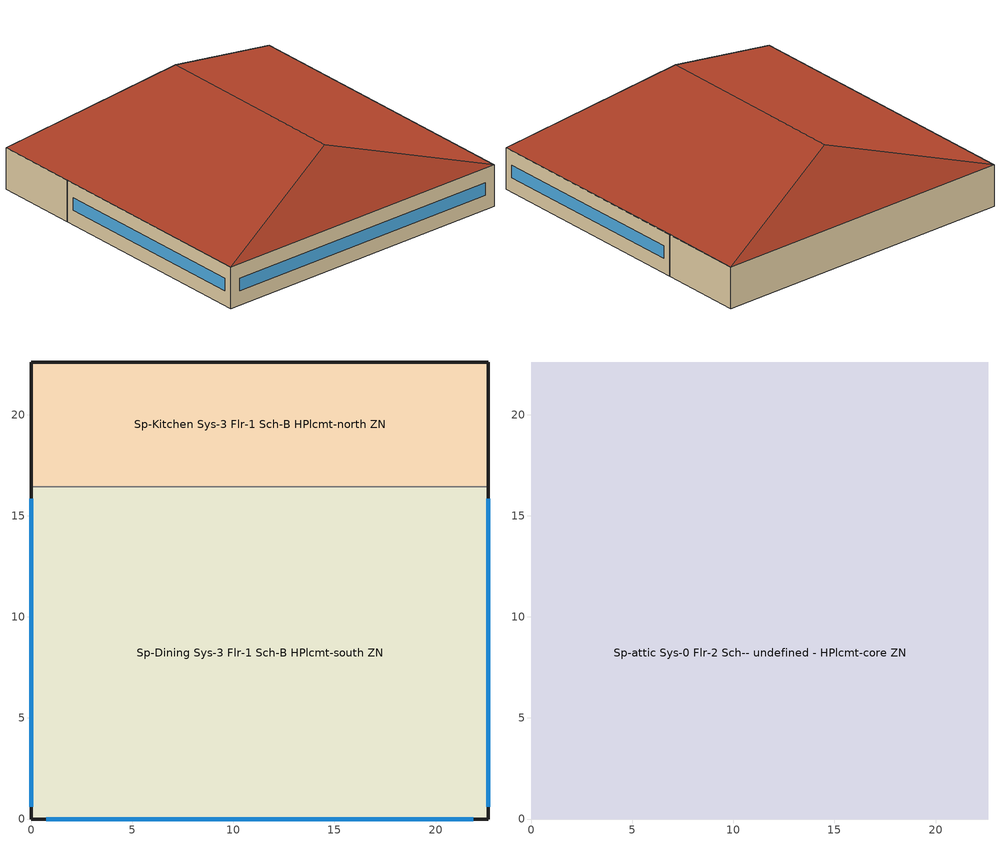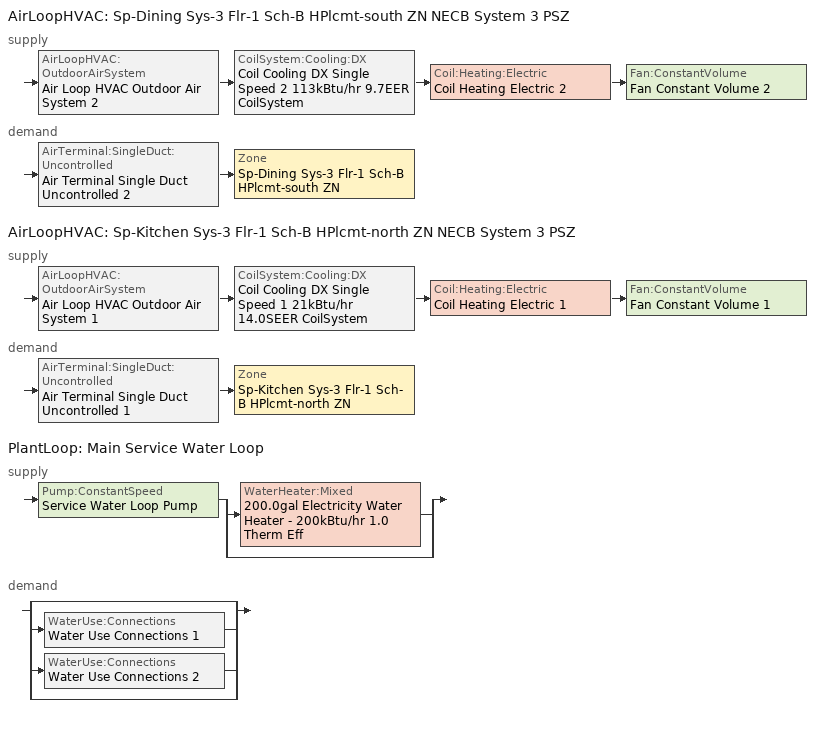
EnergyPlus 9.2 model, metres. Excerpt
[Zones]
Sp-Dining Sys-3 Flr-1 Sch-B HPlcmt-south ZN
 floor ground (Customized opaque construction {d71d378f-b843-42ac-982a-f161bdc3583f} to conductance of 0.757): 22.61,16.44 22.61,0 0,0 0,16.44 z0
 wall outside (Customized opaque construction {1292baf7-9fd7-47bb-a437-4c5b98d1aeea} to conductance of 0.247): 0,16.44 0,0 22.61,0 22.61,16.44 z0:3.05
 wall to Sp-Kitchen Sys-3 Flr-1 Sch-B HPlcmt-north ZN (Typical Interior Wall): 22.61,16.44 0,16.44 z0:3.05
 window (Customized Fenestration: cond=0.220 tvis=0.220 tsol=0.232): 22.61,0.6 22.61,15.84 / 0.75,0 21.86,0 / 0,15.84 0,0.6 z1.07:1.98
Sp-Kitchen Sys-3 Flr-1 Sch-B HPlcmt-north ZN
 floor ground (Customized opaque construction {d71d378f-b843-42ac-982a-f161bdc3583f} to conductance of 0.757): 22.61,22.61 22.61,16.44 0,16.44 0,22.61 z0
 wall outside (Customized opaque construction {1292baf7-9fd7-47bb-a437-4c5b98d1aeea} to conductance of 0.247): 22.61,16.44 22.61,22.61 0,22.61 0,16.44 z0:3.05
Sp-attic Sys-0 Flr-2 Sch-- undefined - HPlcmt-core ZN
 floor to Sp-Dining Sys-3 Flr-1 Sch-B HPlcmt-south ZN (Typical Interior Floor): 22.61,16.44 22.61,0 0,0 0,16.44 z3.05
 floor to Sp-Kitchen Sys-3 Flr-1 Sch-B HPlcmt-north ZN (Typical Interior Floor): 22.61,22.61 22.61,16.44 0,16.44 0,22.61 z3.05
 roof outside (Customized opaque construction {dae5c91d-b614-4751-ac39-3cd8fd5ebc30} to conductance of 0.183): 11.3,3.77,6.82 22.61,0,3.05 22.61,22.61,3.05 11.3,18.84,6.82; 11.3,18.84,6.82 22.61,22.61,3.05 0,22.61,3.05; 11.3,3.77,6.82 0,0,3.05 22.61,0,3.05; 11.3,18.84,6.82 0,22.61,3.05 0,0,3.05 11.3,3.77,6.82
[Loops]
AirLoopHVAC 'Sp-Dining Sys-3 Flr-1 Sch-B HPlcmt-south ZN NECB System 3 PSZ'
 supply: AirLoopHVAC:OutdoorAirSystem 'Air Loop HVAC Outdoor Air System 2' > CoilSystem:Cooling:DX 'Coil Cooling DX Single Speed 2 113kBtu/hr 9.7EER CoilSystem' > Coil:Heating:Electric 'Coil Heating Electric 2' > Fan:ConstantVolume 'Fan Constant Volume 2'
 demand: AirTerminal:SingleDuct:Uncontrolled 'Air Terminal Single Duct Uncontrolled 2' > Zone 'Sp-Dining Sys-3 Flr-1 Sch-B HPlcmt-south ZN'
AirLoopHVAC 'Sp-Kitchen Sys-3 Flr-1 Sch-B HPlcmt-north ZN NECB System 3 PSZ'
 supply: AirLoopHVAC:OutdoorAirSystem 'Air Loop HVAC Outdoor Air System 1' > CoilSystem:Cooling:DX 'Coil Cooling DX Single Speed 1 21kBtu/hr 14.0SEER CoilSystem' > Coil:Heating:Electric 'Coil Heating Electric 1' > Fan:ConstantVolume 'Fan Constant Volume 1'
 demand: AirTerminal:SingleDuct:Uncontrolled 'Air Terminal Single Duct Uncontrolled 1' > Zone 'Sp-Kitchen Sys-3 Flr-1 Sch-B HPlcmt-north ZN'
PlantLoop 'Main Service Water Loop'
 supply: Pump:ConstantSpeed 'Service Water Loop Pump' > split
  | WaterHeater:Mixed '200.0gal Electricity Water Heater - 200kBtu/hr 1.0 Therm Eff'
  | bypass
 demand: split
  | bypass
  | WaterUse:Connections 'Water Use Connections 1'
  | WaterUse:Connections 'Water Use Connections 2'
  | bypass
[Building]
NECB 2011-FullServiceRestaurant-NECB HDD Method-CAN_PQ_Montreal.Intl.AP.716270_CWEC.epw created:: North Axis {deg}=0; Terrain=City; Loads Convergence Tolerance Value=0.04; Temperature Convergence Tolerance Value {deltaC}=0.2; Solar Distribution=FullInteriorAndExterior; Maximum Number of Warmup Days=25; Minimum Number of Warmup Days=6
[Site:Location]
Montreal Int'l_PQ_CAN: Latitude {deg}=45.47; Longitude {deg}=-73.75; Time Zone {hr}=-5; Elevation {m}=36
[SizingPeriod:DesignDay] Day of Month=21; Dry-Bulb Temperature Range Modifier Type=DefaultMultipliers; Humidity Condition Type=Wetbulb; Barometric Pressure {Pa}=100893; Rain Indicator=No; Snow Indicator=No; Daylight Saving Time Indicator=No
Name | Month | Day Type | Maximum Dry-Bulb Temperature {C} | Daily Dry-Bulb Temperature Range {deltaC} | Wetbulb or DewPoint at Maximum Dry-Bulb {C} | Wind Speed {m/s} | Wind Direction {deg} | Solar Model Indicator | ASHRAE Clear Sky Optical Depth for Beam Irradiance (taub) | ASHRAE Clear Sky Optical Depth for Diffuse Irradiance (taud) | Sky Clearness
Montreal Int'l Ann Clg .4% Condns DB=>MWB | 7 | SummerDesignDay | 30 | 9.3 | 22.1 | 4.9 | 220 | ASHRAETau | 0.465 | 1.966
Montreal Int'l Ann Clg .4% Condns WB=>MDB | 7 | SummerDesignDay | 28.1 | 9.3 | 23.2 | 4.9 | 220 | ASHRAETau | 0.465 | 1.966
Montreal Int'l Ann Htg 99.6% Condns DB | 1 | WinterDesignDay | -23.7 | 0 | -23.7 | 3.9 | 260 | ASHRAEClearSky |  |  | 0
[Site:GroundTemperature:BuildingSurface]
19.527, 19.502, 19.536, 19.598, 20.002, 21.64, 22.225, 22.375, 21.449, 20.121, 19.802, 19.633
[Site:WaterMainsTemperature]
Calculation Method=Correlation; Annual Average Outdoor Air Temperature {C}=6.25; Maximum Difference In Monthly Average Outdoor Air Temperatures {deltaC}=30.2
[Material] Thermal Absorptance=0.9
Name | Roughness | Thickness {m} | Conductivity {W/m-K} | Density {kg/m3} | Specific Heat {J/kg-K} | Solar Absorptance | Visible Absorptance
1/2IN Gypsum 1 | Smooth | 0.0127 | 0.16 | 784.9 | 830 | 0.4 | 0.4
100mm Normalweight concrete floor | MediumSmooth | 0.1016 | 2.31 | 2322 | 832 | 0.7 | 0.7
1IN Stucco 1 | Smooth | 0.0253 | 0.6918 | 1858 | 837 | 0.7 | 0.92
6 in. Normalweight Concrete Floor 1 | MediumRough | 0.1524 | 2.31 | 2322 | 832 | 0.7 | 0.7
8IN CONCRETE HW RefBldg 1 | Rough | 0.2032 | 1.311 | 2240 | 836.8 | 0.7 | 0.7
G01 13mm gypsum board | Smooth | 0.0127 | 0.16 | 800 | 1090 | 0.7 | 0.5
Metal Roof Surface 1 | Smooth | 0.0008 | 45.28 | 7824 | 500 | 0.7 | 0.7
[Material:NoMass] Thermal Absorptance=0.9; Solar Absorptance=0.7
Name | Roughness | Thermal Resistance {m2-K/W} | Visible Absorptance
CP02 CARPET PAD | VeryRough | 0.21648 | 0.8
Typical Carpet Pad 2 | Smooth | 1.25503 | 0.8
Typical Insulation R-10.11 1 | Smooth | 3.77764 | 0.7
Typical Insulation R-19.63 1 | Smooth | 5.46446 | 0.7
[WindowMaterial:SimpleGlazingSystem]
Customized Fenestration:: cond=0.220 tvis=0.220 tsol=0.232: U-Factor {W/m2-K}=2.2; Solar Heat Gain Coefficient=0.6; Visible Transmittance=0.21
[Construction]
Customized Fenestration: cond=0.220 tvis=0.220 tsol=0.232: Customized Fenestration:: cond=0.220 tvis=0.220 tsol=0.232
Customized opaque construction {1292baf7-9fd7-47bb-a437-4c5b98d1aeea} to conductance of 0.247: 1IN Stucco 1, 8IN CONCRETE HW RefBldg 1, Typical Insulation R-10.11 1, 1/2IN Gypsum 1
Customized opaque construction {d71d378f-b843-42ac-982a-f161bdc3583f} to conductance of 0.757: 6 in. Normalweight Concrete Floor 1, Typical Carpet Pad 2
Customized opaque construction {dae5c91d-b614-4751-ac39-3cd8fd5ebc30} to conductance of 0.183: Metal Roof Surface 1, Typical Insulation R-19.63 1
Typical Interior Floor: 100mm Normalweight concrete floor, CP02 CARPET PAD
Typical Interior Wall: G01 13mm gypsum board, G01 13mm gypsum board
[Zone]
Name | Part of Total Floor Area
Sp-attic Sys-0 Flr-2 Sch-- undefined - HPlcmt-core ZN | No
Sp-Dining Sys-3 Flr-1 Sch-B HPlcmt-south ZN; Sp-Kitchen Sys-3 Flr-1 Sch-B HPlcmt-north ZN | Yes
[ZoneInfiltration:DesignFlowRate] Schedule=Always On Discrete; Design Flow Rate Calculation Method=Flow/ExteriorArea; Flow per Exterior Surface Area {m3/s-m2}=0.00025; Constant Term Coefficient=0; Temperature Term Coefficient=0; Velocity Term Coefficient=0.224; Velocity Squared Term Coefficient=0
Name | Zone or ZoneList
attic Infiltration | Sp-attic Sys-0 Flr-2 Sch-- undefined - HPlcmt-core ZN
Dining Infiltration | Sp-Dining Sys-3 Flr-1 Sch-B HPlcmt-south ZN
Kitchen Infiltration | Sp-Kitchen Sys-3 Flr-1 Sch-B HPlcmt-north ZN
[DesignSpecification:OutdoorAir] Outdoor Air Method=Sum; Outdoor Air Flow per Person {m3/s-person}=0; Outdoor Air Flow per Zone {m3/s}=0; Outdoor Air Flow Air Changes per Hour {1/hr}=0
Name | Outdoor Air Flow per Zone Floor Area {m3/s-m2}
Space Function Dining - family space Ventilation | 0.0035814
Space Function Food preparation Ventilation | 0.0013716
[DesignSpecification:ZoneAirDistribution] Zone Air Distribution Effectiveness in Cooling Mode=1; Zone Air Distribution Effectiveness in Heating Mode=1
Sp-Dining Sys-3 Flr-1 Sch-B HPlcmt-south ZN Design Spec Zone Air Dist; Sp-Kitchen Sys-3 Flr-1 Sch-B HPlcmt-north ZN Design Spec Zone Air Dist
[Sizing:Zone] Zone Cooling Design Supply Air Temperature Input Method=SupplyAirTemperature; Zone Cooling Design Supply Air Temperature {C}=13; Zone Cooling Design Supply Air Temperature Difference {deltaC}=11.11; Zone Heating Design Supply Air Temperature Input Method=SupplyAirTemperature; Zone Heating Design Supply Air Temperature {C}=43; Zone Heating Design Supply Air Temperature Difference {deltaC}=11.11; Zone Cooling Design Supply Air Humidity Ratio {kgWater/kgDryAir}=0.0085; Zone Heating Design Supply Air Humidity Ratio {kgWater/kgDryAir}=0.008; Zone Heating Sizing Factor=1.3; Zone Cooling Sizing Factor=1.1; Cooling Design Air Flow Method=DesignDay; Cooling Design Air Flow Rate {m3/s}=0; Cooling Minimum Air Flow per Zone Floor Area {m3/s-m2}=0.000762; Cooling Minimum Air Flow {m3/s}=0; Cooling Minimum Air Flow Fraction=0; Heating Design Air Flow Method=DesignDay; Heating Design Air Flow Rate {m3/s}=0; Heating Maximum Air Flow per Zone Floor Area {m3/s-m2}=0.002032; Heating Maximum Air Flow {m3/s}=0.141576; Heating Maximum Air Flow Fraction=0.3; Account for Dedicated Outdoor Air System=No
Name | Design Specification Outdoor Air Object | Design Specification Zone Air Distribution Object
Sp-Dining Sys-3 Flr-1 Sch-B HPlcmt-south ZN | Space Function Dining - family space Ventilation | Sp-Dining Sys-3 Flr-1 Sch-B HPlcmt-south ZN Design Spec Zone Air Dist
Sp-Kitchen Sys-3 Flr-1 Sch-B HPlcmt-north ZN | Space Function Food preparation Ventilation | Sp-Kitchen Sys-3 Flr-1 Sch-B HPlcmt-north ZN Design Spec Zone Air Dist
[Sizing:System] Type of Load to Size On=Sensible; Design Outdoor Air Flow Rate {m3/s}=Autosize; Central Heating Maximum System Air Flow Ratio=1; Preheat Design Temperature {C}=7; Preheat Design Humidity Ratio {kgWater/kgDryAir}=0.008; Precool Design Temperature {C}=13; Precool Design Humidity Ratio {kgWater/kgDryAir}=0.008; Central Cooling Design Supply Air Temperature {C}=13; Central Heating Design Supply Air Temperature {C}=43; Type of Zone Sum to Use=NonCoincident; 100% Outdoor Air in Cooling=No; 100% Outdoor Air in Heating=No; Central Cooling Design Supply Air Humidity Ratio {kgWater/kgDryAir}=0.0085; Central Heating Design Supply Air Humidity Ratio {kgWater/kgDryAir}=0.008; Cooling Supply Air Flow Rate Method=DesignDay; Cooling Supply Air Flow Rate {m3/s}=0; Cooling Supply Air Flow Rate Per Floor Area {m3/s-m2}=0.00996765; Cooling Fraction of Autosized Cooling Supply Air Flow Rate=1; Cooling Supply Air Flow Rate Per Unit Cooling Capacity {m3/s-W}=3.94755e-05; Heating Supply Air Flow Rate Method=DesignDay; Heating Supply Air Flow Rate {m3/s}=0; Heating Supply Air Flow Rate Per Floor Area {m3/s-m2}=0.00996765; Heating Fraction of Autosized Heating Supply Air Flow Rate=1; Heating Fraction of Autosized Cooling Supply Air Flow Rate=1; Heating Supply Air Flow Rate Per Unit Heating Capacity {m3/s-W}=3.15882e-05; System Outdoor Air Method=ZoneSum; Zone Maximum Outdoor Air Fraction=1; Cooling Design Capacity Method=CoolingDesignCapacity; Cooling Design Capacity {W}=Autosize; Cooling Design Capacity Per Floor Area {W/m2}=234.7; Fraction of Autosized Cooling Design Capacity=1; Heating Design Capacity Method=HeatingDesignCapacity; Heating Design Capacity {W}=Autosize; Heating Design Capacity Per Floor Area {W/m2}=157; Fraction of Autosized Heating Design Capacity=1; Central Cooling Capacity Control Method=OnOff
Sp-Dining Sys-3 Flr-1 Sch-B HPlcmt-south ZN NECB System 3 PSZ; Sp-Kitchen Sys-3 Flr-1 Sch-B HPlcmt-north ZN NECB System 3 PSZ
[Sizing:Plant]
Main Service Water Loop: Loop Type=Heating; Design Loop Exit Temperature {C}=60; Loop Design Temperature Difference {deltaC}=5; Sizing Option=NonCoincident; Zone Timesteps in Averaging Window=1; Coincident Sizing Factor Mode=None
[ZoneControl:Thermostat]
Name | Zone or ZoneList | Control Type Schedule | Control 1
Sp-Dining Sys-3 Flr-1 Sch-B HPlcmt-south ZN Thermostat | Sp-Dining Sys-3 Flr-1 Sch-B HPlcmt-south ZN | Sp-Dining Sys-3 Flr-1 Sch-B HPlcmt-south ZN Thermostat Schedule | Space Function Dining - family space Thermostat 2
Sp-Kitchen Sys-3 Flr-1 Sch-B HPlcmt-north ZN Thermostat | Sp-Kitchen Sys-3 Flr-1 Sch-B HPlcmt-north ZN | Sp-Kitchen Sys-3 Flr-1 Sch-B HPlcmt-north ZN Thermostat Schedule | Space Function Food preparation Thermostat 2
[ThermostatSetpoint:DualSetpoint] Heating Setpoint Temperature Schedule=NECB-B-Thermostat Setpoint-Heating; Cooling Setpoint Temperature Schedule=NECB-B-Thermostat Setpoint-Cooling
Space Function Dining - family space Thermostat 2; Space Function Food preparation Thermostat 2
[ZoneHVAC:Baseboard:Convective:Electric] Availability Schedule=Always On Discrete; Heating Design Capacity {W}=Autosize; Efficiency=1
Zone HVAC Baseboard Convective Electric 2; Zone HVAC Baseboard Convective Electric 1
[AirTerminal:SingleDuct:Uncontrolled] Availability Schedule=Always On Discrete; Maximum Air Flow Rate {m3/s}=AutoSize
Air Terminal Single Duct Uncontrolled 2; Air Terminal Single Duct Uncontrolled 1
[Zone equipment]
Sp-Dining Sys-3 Flr-1 Sch-B HPlcmt-south ZN: Air Terminal Single Duct Uncontrolled 2, Zone HVAC Baseboard Convective Electric 2
Sp-Kitchen Sys-3 Flr-1 Sch-B HPlcmt-north ZN: Air Terminal Single Duct Uncontrolled 1, Zone HVAC Baseboard Convective Electric 1
[Fan:ConstantVolume] Fan Total Efficiency=0.39975; Pressure Rise {Pa}=640; Maximum Flow Rate {m3/s}=AutoSize; Motor Efficiency=0.615; Motor In Airstream Fraction=1
Name | Availability Schedule
Fan Constant Volume 2 | Sp-Dining Sys-3 Flr-1 Sch-B HPlcmt-south ZN NECB System 3 PSZ Occ Sch
Fan Constant Volume 1 | Always On Discrete
[Coil:Cooling:DX:SingleSpeed] Availability Schedule=Always On Discrete; Gross Rated Total Cooling Capacity {W}=Autosize; Gross Rated Sensible Heat Ratio=Autosize; Rated Air Flow Rate {m3/s}=Autosize; Rated Evaporator Fan Power Per Volume Flow Rate {W/(m3/s)}=773.3; Condenser Type=AirCooled; Evaporative Condenser Effectiveness=0; Evaporative Condenser Air Flow Rate {m3/s}=Autosize; Evaporative Condenser Pump Rated Power Consumption {W}=Autosize; Crankcase Heater Capacity {W}=0; Maximum Outdoor Dry-Bulb Temperature for Crankcase Heater Operation {C}=0; Basin Heater Capacity {W/K}=0; Basin Heater Setpoint Temperature {C}=10
Name | Gross Rated Cooling COP {W/W} | Total Cooling Capacity Function of Temperature Curve | Total Cooling Capacity Function of Flow Fraction Curve | Energy Input Ratio Function of Temperature Curve | Energy Input Ratio Function of Flow Fraction Curve | Part Load Fraction Correlation Curve
Coil Cooling DX Single Speed 2 113kBtu/hr 9.7EER | 3.36439 | DXCOOL-NECB2011-REF-CAPFT 1 | DXCOOL-NECB2011-REF-CAPFFLOW 1 | DXCOOL-NECB2011-REF-COOLEIRFT 1 | DXCOOL-NECB2011-REF-COOLEIRFFLOW 1 | DXCOOL-NECB2011-REF-COOLPLFFPLR 1
Coil Cooling DX Single Speed 1 21kBtu/hr 14.0SEER | 3.8248 | DXCOOL-NECB2011-REF-CAPFT | DXCOOL-NECB2011-REF-CAPFFLOW | DXCOOL-NECB2011-REF-COOLEIRFT | DXCOOL-NECB2011-REF-COOLEIRFFLOW | DXCOOL-NECB2011-REF-COOLPLFFPLR
[Coil:Heating:Electric] Availability Schedule=Always On Discrete; Efficiency=1; Nominal Capacity {W}=Autosize
Coil Heating Electric 2; Coil Heating Electric 1
[CoilSystem:Cooling:DX] Availability Schedule=Always On Discrete
Name | Cooling Coil
Coil Cooling DX Single Speed 2 113kBtu/hr 9.7EER CoilSystem | Coil Cooling DX Single Speed 2 113kBtu/hr 9.7EER
Coil Cooling DX Single Speed 1 21kBtu/hr 14.0SEER CoilSystem | Coil Cooling DX Single Speed 1 21kBtu/hr 14.0SEER
[Controller:OutdoorAir] Minimum Outdoor Air Flow Rate {m3/s}=0; Maximum Outdoor Air Flow Rate {m3/s}=Autosize; Economizer Control Action Type=ModulateFlow; Lockout Type=NoLockout; Minimum Limit Type=FixedMinimum; High Humidity Control=No; Control High Indoor Humidity Based on Outdoor Humidity Ratio=Yes; Heat Recovery Bypass Control Type=BypassWhenWithinEconomizerLimits
Name | Economizer Control Type | Minimum Outdoor Air Schedule | Mechanical Ventilation Controller | Economizer Maximum Limit Dry-Bulb Temperature {C} | Economizer Maximum Limit Enthalpy {J/kg} | Economizer Minimum Limit Dry-Bulb Temperature {C}
Controller Outdoor Air 2 | DifferentialEnthalpy | Sp-Dining Sys-3 Flr-1 Sch-B HPlcmt-south ZN NECB System 3 PSZ Occ Sch | Controller Mechanical Ventilation 2
Controller Outdoor Air 1 | NoEconomizer | Always On Discrete | Controller Mechanical Ventilation 1 | 28 | 64000 | -100
[Controller:MechanicalVentilation] Demand Controlled Ventilation=No; System Outdoor Air Method=ZoneSum
Name | Availability Schedule | Zone 1 | Design Specification Outdoor Air Object Name 1 | Design Specification Zone Air Distribution Object Name 1
Controller Mechanical Ventilation 2 | Sp-Dining Sys-3 Flr-1 Sch-B HPlcmt-south ZN NECB System 3 PSZ Occ Sch | Sp-Dining Sys-3 Flr-1 Sch-B HPlcmt-south ZN | Space Function Dining - family space Ventilation | Sp-Dining Sys-3 Flr-1 Sch-B HPlcmt-south ZN Design Spec Zone Air Dist
Controller Mechanical Ventilation 1 | Always On Discrete | Sp-Kitchen Sys-3 Flr-1 Sch-B HPlcmt-north ZN | Space Function Food preparation Ventilation | Sp-Kitchen Sys-3 Flr-1 Sch-B HPlcmt-north ZN Design Spec Zone Air Dist
[AirLoopHVAC] Design Supply Air Flow Rate {m3/s}=AutoSize
Sp-Dining Sys-3 Flr-1 Sch-B HPlcmt-south ZN NECB System 3 PSZ; Sp-Kitchen Sys-3 Flr-1 Sch-B HPlcmt-north ZN NECB System 3 PSZ
[Pump:ConstantSpeed]
Service Water Loop Pump: Design Flow Rate {m3/s}=Autosize; Design Pump Head {Pa}=29891; Design Power Consumption {W}=Autosize; Motor Efficiency=0.7; Fraction of Motor Inefficiencies to Fluid Stream=0; Pump Control Type=Intermittent; Design Power Sizing Method=PowerPerFlowPerPressure; Design Electric Power per Unit Flow Rate {W/(m3/s)}=348701.1; Design Shaft Power per Unit Flow Rate per Unit Head {W/((m3/s)-Pa)}=1.28205
[WaterHeater:Mixed]
200.0gal Electricity Water Heater - 200kBtu/hr 1.0 Therm Eff: Tank Volume {m3}=0.757082; Setpoint Temperature Schedule=Service Water Loop Temp - 140F; Deadband Temperature Difference {deltaC}=2; Maximum Temperature Limit {C}=82.2222; Heater Control Type=Cycle; Heater Maximum Capacity {W}=58614.2; Heater Ignition Minimum Flow Rate {m3/s}=0; Heater Ignition Delay {s}=0; Heater Fuel Type=Electricity; Heater Thermal Efficiency=1; Off Cycle Parasitic Fuel Consumption Rate {W}=715.973; Off Cycle Parasitic Fuel Type=Electricity; Off Cycle Parasitic Heat Fraction to Tank=0.8; On Cycle Parasitic Fuel Consumption Rate {W}=715.973; On Cycle Parasitic Fuel Type=Electricity; On Cycle Parasitic Heat Fraction to Tank=0; Ambient Temperature Indicator=Schedule; Ambient Temperature Schedule=Water Heater Ambient Temp Schedule - 70F; Off Cycle Loss Coefficient to Ambient Temperature {W/K}=3.88091; Off Cycle Loss Fraction to Zone=1; On Cycle Loss Coefficient to Ambient Temperature {W/K}=3.88091; On Cycle Loss Fraction to Zone=1; Use Side Effectiveness=1; Source Side Effectiveness=1; Use Side Design Flow Rate {m3/s}=Autosize; Source Side Design Flow Rate {m3/s}=Autosize; Indirect Water Heating Recovery Time {hr}=1.5; Source Side Flow Control Mode=IndirectHeatPrimarySetpoint
[PlantLoop]
Main Service Water Loop: Fluid Type=Water; Plant Equipment Operation Scheme=Main Service Water Loop Operation Schemes; Maximum Loop Temperature {C}=60; Minimum Loop Temperature {C}=10; Maximum Loop Flow Rate {m3/s}=Autosize; Minimum Loop Flow Rate {m3/s}=0; Plant Loop Volume {m3}=Autocalculate; Load Distribution Scheme=Optimal; Plant Loop Demand Calculation Scheme=SingleSetpoint
[PlantEquipmentList]
Main Service Water Loop Heating Equipment List: 200.0gal Electricity Water Heater - 200kBtu/hr 1.0 Therm Eff
[PlantEquipmentOperation:HeatingLoad]
Main Service Water Loop Heating Operation Scheme: Load Range 1 Lower Limit {W}=0; Load Range 1 Upper Limit {W}=1e+09; Range 1 Equipment List=Main Service Water Loop Heating Equipment List
[PlantEquipmentOperationSchemes]
Main Service Water Loop Operation Schemes: Control Scheme 1=Main Service Water Loop Heating Operation Scheme; Control Scheme 1 Schedule=Always On Discrete
[AvailabilityManager:Scheduled] Schedule=Always On Discrete
Air Loop HVAC Outdoor Air System 2 Availability Manager; Sp-Kitchen Sys-3 Flr-1 Sch-B HPlcmt-north ZN NECB System 3 PSZ Availability Manager; Air Loop HVAC Outdoor Air System 1 Availability Manager
[AvailabilityManager:NightCycle]
Availability Manager Night Cycle 1: Applicability Schedule=Always On Discrete; Fan Schedule=Sp-Dining Sys-3 Flr-1 Sch-B HPlcmt-south ZN NECB System 3 PSZ Occ Sch; Control Type=CycleOnAny; Thermostat Tolerance {deltaC}=1; Cycling Run Time Control Type=FixedRunTime; Cycling Run Time {s}=3600
[SetpointManager:Scheduled]
Service hot water setpoint manager: Control Variable=Temperature; Schedule=Service Water Loop Temp - 140F
[SetpointManager:SingleZone:Reheat] Control Variable=Temperature; Minimum Supply Air Temperature {C}=13; Maximum Supply Air Temperature {C}=43
Name | Control Zone
Setpoint Manager Single Zone Reheat 2 | Sp-Dining Sys-3 Flr-1 Sch-B HPlcmt-south ZN
Setpoint Manager Single Zone Reheat 1 | Sp-Kitchen Sys-3 Flr-1 Sch-B HPlcmt-north ZN
[SetpointManager:MixedAir] Control Variable=Temperature
Node 24 OS Default SPM; Node 23 OS Default SPM; Node 22 OS Default SPM; Node 13 OS Default SPM; Node 12 OS Default SPM; Node 11 OS Default SPM
[WaterUse:Equipment] Flow Rate Fraction Schedule=NECB-B-Service Water Heating
Name | Peak Flow Rate {m3/s} | Target Temperature Schedule | Zone | Sensible Fraction Schedule | Latent Fraction Schedule
Dining Service Water Use 0.38gal/min | 2.39515e-05 | Schedule Ruleset 5 | Sp-Dining Sys-3 Flr-1 Sch-B HPlcmt-south ZN | Schedule Ruleset 3 | Schedule Ruleset 4
Kitchen Service Water Use 0.07gal/min | 4.49574e-06 | Schedule Ruleset 8 | Sp-Kitchen Sys-3 Flr-1 Sch-B HPlcmt-north ZN | Schedule Ruleset 6 | Schedule Ruleset 7
[WaterUse:Connections]
Name | Water Use Equipment 1
Water Use Connections 1 | Dining Service Water Use 0.38gal/min
Water Use Connections 2 | Kitchen Service Water Use 0.07gal/min
[Schedule:Day:Interval]
NECB-B-Thermostat Setpoint-Heating Sun|Hol Day: No, 01:00, 18, 02:00, 22, 09:00, 18, 10:00, 20, 23:00, 22, 24:00, 18
NECB-B-Thermostat Setpoint-Heating Default|Wkdy Day; NECB-B-Thermostat Setpoint-Heating Sat Day; NECB-B-Thermostat Setpoint-Heating Default: No, 02:00, 22, 08:00, 18, 09:00, 20, 24:00, 22
NECB-B-Thermostat Setpoint-Cooling Sun|Hol Day: No, 09:00, 35, 23:00, 24, 24:00, 35
NECB-B-Thermostat Setpoint-Cooling Default|Wkdy Day; NECB-B-Thermostat Setpoint-Cooling Sat Day; NECB-B-Thermostat Setpoint-Cooling Default: No, 01:00, 24, 08:00, 35, 24:00, 24
Sp-Dining Sys-3 Flr-1 Sch-B HPlcmt-south ZN NECB System 3 PSZ Occ Sch Sunday: No, 01:00, 0, 02:00, 1, 11:00, 0, 23:00, 1, 24:00, 0
Sp-Dining Sys-3 Flr-1 Sch-B HPlcmt-south ZN NECB System 3 PSZ Occ Sch Monday; Sp-Dining Sys-3 Flr-1 Sch-B HPlcmt-south ZN NECB System 3 PSZ Occ Sch Tuesday; Sp-Dining Sys-3 Flr-1 Sch-B HPlcmt-south ZN NECB System 3 PSZ Occ Sch Wednesday; Sp-Dining Sys-3 Flr-1 Sch-B HPlcmt-south ZN NECB System 3 PSZ Occ Sch Thursday; Sp-Dining Sys-3 Flr-1 Sch-B HPlcmt-south ZN NECB System 3 PSZ Occ Sch Friday: No, 01:00, 1, 10:00, 0, 24:00, 1
Sp-Dining Sys-3 Flr-1 Sch-B HPlcmt-south ZN NECB System 3 PSZ Occ Sch Saturday: No, 02:00, 1, 10:00, 0, 24:00, 1
Sp-Dining Sys-3 Flr-1 Sch-B HPlcmt-south ZN NECB System 3 PSZ Occ Sch Default; Sp-Dining Sys-3 Flr-1 Sch-B HPlcmt-south ZN NECB System 3 PSZ Occ Sch Summer Design Day; Sp-Dining Sys-3 Flr-1 Sch-B HPlcmt-south ZN NECB System 3 PSZ Occ Sch Winter Design Day: No, 24:00, 1
NECB-B-Service Water Heating Default; NECB-B-Service Water Heating Default|Wkdy Day: No, 01:00, 0.6, 02:00, 0.5, 09:00, 0.05, 11:00, 0.7, 12:00, 0.4, 13:00, 0.5, 15:00, 0.6, 16:00, 0.4, 18:00, 0.3, 19:00, 0.4, 20:00, 0.5, 22:00, 0.8, 24:00, 0.9
NECB-B-Service Water Heating Sat Day: No, 01:00, 0.7, 02:00, 0.6, 09:00, 0.05, 11:00, 0.7, 12:00, 0.4, 13:00, 0.5, 15:00, 0.6, 16:00, 0.4, 18:00, 0.3, 19:00, 0.4, 20:00, 0.5, 22:00, 0.8, 24:00, 0.9
NECB-B-Service Water Heating Sun|Hol Day: No, 01:00, 0.5, 02:00, 0.6, 09:00, 0.05, 11:00, 0.7, 12:00, 0.4, 13:00, 0.5, 15:00, 0.6, 16:00, 0.4, 18:00, 0.3, 19:00, 0.4, 20:00, 0.5, 22:00, 0.8, 24:00, 0.5
Schedule Day 10; Schedule Day 7; Service Water Loop Temp - 140F Default: No, 24:00, 60
Schedule Day 5; Schedule Day 8: No, 24:00, 0.2
Schedule Day 6; Schedule Day 9: No, 24:00, 0.05
Water Heater Ambient Temp Schedule - 70F Default: No, 24:00, 21.1111
[Schedule:Week:Daily]
Schedule:Week:Daily {6bb95f0f-418a-4741-9947-9b98b4684b28}: NECB-B-Thermostat Setpoint-Heating Sun|Hol Day, NECB-B-Thermostat Setpoint-Heating Default|Wkdy Day, NECB-B-Thermostat Setpoint-Heating Default|Wkdy Day, NECB-B-Thermostat Setpoint-Heating Default|Wkdy Day, NECB-B-Thermostat Setpoint-Heating Default|Wkdy Day, NECB-B-Thermostat Setpoint-Heating Default|Wkdy Day, NECB-B-Thermostat Setpoint-Heating Sat Day, NECB-B-Thermostat Setpoint-Heating Default, NECB-B-Thermostat Setpoint-Heating Default, NECB-B-Thermostat Setpoint-Heating Default, NECB-B-Thermostat Setpoint-Heating Default, NECB-B-Thermostat Setpoint-Heating Default
Schedule:Week:Daily {5051e536-a0f8-4add-8370-66cdd2f37fae}: NECB-B-Thermostat Setpoint-Cooling Sun|Hol Day, NECB-B-Thermostat Setpoint-Cooling Default|Wkdy Day, NECB-B-Thermostat Setpoint-Cooling Default|Wkdy Day, NECB-B-Thermostat Setpoint-Cooling Default|Wkdy Day, NECB-B-Thermostat Setpoint-Cooling Default|Wkdy Day, NECB-B-Thermostat Setpoint-Cooling Default|Wkdy Day, NECB-B-Thermostat Setpoint-Cooling Sat Day, NECB-B-Thermostat Setpoint-Cooling Default, NECB-B-Thermostat Setpoint-Cooling Default, NECB-B-Thermostat Setpoint-Cooling Default, NECB-B-Thermostat Setpoint-Cooling Default, NECB-B-Thermostat Setpoint-Cooling Default
Schedule:Week:Daily {dccb12b2-255e-41ef-8bf1-04dd32f0a18a}: Sp-Dining Sys-3 Flr-1 Sch-B HPlcmt-south ZN NECB System 3 PSZ Occ Sch Sunday, Sp-Dining Sys-3 Flr-1 Sch-B HPlcmt-south ZN NECB System 3 PSZ Occ Sch Monday, Sp-Dining Sys-3 Flr-1 Sch-B HPlcmt-south ZN NECB System 3 PSZ Occ Sch Tuesday, Sp-Dining Sys-3 Flr-1 Sch-B HPlcmt-south ZN NECB System 3 PSZ Occ Sch Wednesday, Sp-Dining Sys-3 Flr-1 Sch-B HPlcmt-south ZN NECB System 3 PSZ Occ Sch Thursday, Sp-Dining Sys-3 Flr-1 Sch-B HPlcmt-south ZN NECB System 3 PSZ Occ Sch Friday, Sp-Dining Sys-3 Flr-1 Sch-B HPlcmt-south ZN NECB System 3 PSZ Occ Sch Saturday, Sp-Dining Sys-3 Flr-1 Sch-B HPlcmt-south ZN NECB System 3 PSZ Occ Sch Default, Sp-Dining Sys-3 Flr-1 Sch-B HPlcmt-south ZN NECB System 3 PSZ Occ Sch Summer Design Day, Sp-Dining Sys-3 Flr-1 Sch-B HPlcmt-south ZN NECB System 3 PSZ Occ Sch Winter Design Day, Sp-Dining Sys-3 Flr-1 Sch-B HPlcmt-south ZN NECB System 3 PSZ Occ Sch Default, Sp-Dining Sys-3 Flr-1 Sch-B HPlcmt-south ZN NECB System 3 PSZ Occ Sch Default
Schedule:Week:Daily {2027c99b-129a-4fac-a730-d923992c5997}: NECB-B-Service Water Heating Sun|Hol Day, NECB-B-Service Water Heating Default|Wkdy Day, NECB-B-Service Water Heating Default|Wkdy Day, NECB-B-Service Water Heating Default|Wkdy Day, NECB-B-Service Water Heating Default|Wkdy Day, NECB-B-Service Water Heating Default|Wkdy Day, NECB-B-Service Water Heating Sat Day, NECB-B-Service Water Heating Default, NECB-B-Service Water Heating Default, NECB-B-Service Water Heating Default, NECB-B-Service Water Heating Default, NECB-B-Service Water Heating Default
Schedule:Week:Daily {ed66b9d6-b7c9-42d0-8253-6f92ae18a07f}: Schedule Day 5, Schedule Day 5, Schedule Day 5, Schedule Day 5, Schedule Day 5, Schedule Day 5, Schedule Day 5, Schedule Day 5, Schedule Day 5, Schedule Day 5, Schedule Day 5, Schedule Day 5
Schedule:Week:Daily {0116f5f9-4d20-4ccc-9113-d465507d2d9e}: Schedule Day 6, Schedule Day 6, Schedule Day 6, Schedule Day 6, Schedule Day 6, Schedule Day 6, Schedule Day 6, Schedule Day 6, Schedule Day 6, Schedule Day 6, Schedule Day 6, Schedule Day 6
Schedule:Week:Daily {c314ed60-9ff2-4c42-8347-525a4bab75e6}: Schedule Day 7, Schedule Day 7, Schedule Day 7, Schedule Day 7, Schedule Day 7, Schedule Day 7, Schedule Day 7, Schedule Day 7, Schedule Day 7, Schedule Day 7, Schedule Day 7, Schedule Day 7
Schedule:Week:Daily {1f1463e9-89b1-429e-87b9-8e8a2f96e126}: Schedule Day 8, Schedule Day 8, Schedule Day 8, Schedule Day 8, Schedule Day 8, Schedule Day 8, Schedule Day 8, Schedule Day 8, Schedule Day 8, Schedule Day 8, Schedule Day 8, Schedule Day 8
Schedule:Week:Daily {f8d59ed7-7937-4b4f-b62b-60a1d6515880}: Schedule Day 9, Schedule Day 9, Schedule Day 9, Schedule Day 9, Schedule Day 9, Schedule Day 9, Schedule Day 9, Schedule Day 9, Schedule Day 9, Schedule Day 9, Schedule Day 9, Schedule Day 9
Schedule:Week:Daily {f581c3d5-5155-4ac0-ac0d-ded0c0fa6084}: Schedule Day 10, Schedule Day 10, Schedule Day 10, Schedule Day 10, Schedule Day 10, Schedule Day 10, Schedule Day 10, Schedule Day 10, Schedule Day 10, Schedule Day 10, Schedule Day 10, Schedule Day 10
Schedule:Week:Daily {7c994629-0ff4-4ad7-837c-bca944278e8d}: Service Water Loop Temp - 140F Default, Service Water Loop Temp - 140F Default, Service Water Loop Temp - 140F Default, Service Water Loop Temp - 140F Default, Service Water Loop Temp - 140F Default, Service Water Loop Temp - 140F Default, Service Water Loop Temp - 140F Default, Service Water Loop Temp - 140F Default, Service Water Loop Temp - 140F Default, Service Water Loop Temp - 140F Default, Service Water Loop Temp - 140F Default, Service Water Loop Temp - 140F Default
Schedule:Week:Daily {e2498c82-4080-46a1-8fe8-6abfb2d60b66}: Water Heater Ambient Temp Schedule - 70F Default, Water Heater Ambient Temp Schedule - 70F Default, Water Heater Ambient Temp Schedule - 70F Default, Water Heater Ambient Temp Schedule - 70F Default, Water Heater Ambient Temp Schedule - 70F Default, Water Heater Ambient Temp Schedule - 70F Default, Water Heater Ambient Temp Schedule - 70F Default, Water Heater Ambient Temp Schedule - 70F Default, Water Heater Ambient Temp Schedule - 70F Default, Water Heater Ambient Temp Schedule - 70F Default, Water Heater Ambient Temp Schedule - 70F Default, Water Heater Ambient Temp Schedule - 70F Default
[Schedule:Year]
NECB-B-Thermostat Setpoint-Heating: Schedule:Week:Daily {6bb95f0f-418a-4741-9947-9b98b4684b28}, 1, 1, 12, 31
NECB-B-Thermostat Setpoint-Cooling: Schedule:Week:Daily {5051e536-a0f8-4add-8370-66cdd2f37fae}, 1, 1, 12, 31
Sp-Dining Sys-3 Flr-1 Sch-B HPlcmt-south ZN NECB System 3 PSZ Occ Sch: Schedule:Week:Daily {dccb12b2-255e-41ef-8bf1-04dd32f0a18a}, 1, 1, 12, 31
NECB-B-Service Water Heating: Schedule:Week:Daily {2027c99b-129a-4fac-a730-d923992c5997}, 1, 1, 12, 31
Schedule Ruleset 3: Schedule:Week:Daily {ed66b9d6-b7c9-42d0-8253-6f92ae18a07f}, 1, 1, 12, 31
Schedule Ruleset 4: Schedule:Week:Daily {0116f5f9-4d20-4ccc-9113-d465507d2d9e}, 1, 1, 12, 31
Schedule Ruleset 5: Schedule:Week:Daily {c314ed60-9ff2-4c42-8347-525a4bab75e6}, 1, 1, 12, 31
Schedule Ruleset 6: Schedule:Week:Daily {1f1463e9-89b1-429e-87b9-8e8a2f96e126}, 1, 1, 12, 31
Schedule Ruleset 7: Schedule:Week:Daily {f8d59ed7-7937-4b4f-b62b-60a1d6515880}, 1, 1, 12, 31
Schedule Ruleset 8: Schedule:Week:Daily {f581c3d5-5155-4ac0-ac0d-ded0c0fa6084}, 1, 1, 12, 31
Service Water Loop Temp - 140F: Schedule:Week:Daily {7c994629-0ff4-4ad7-837c-bca944278e8d}, 1, 1, 12, 31
Water Heater Ambient Temp Schedule - 70F: Schedule:Week:Daily {e2498c82-4080-46a1-8fe8-6abfb2d60b66}, 1, 1, 12, 31
[Schedule:Compact]
Sp-Dining Sys-3 Flr-1 Sch-B HPlcmt-south ZN Thermostat Schedule; Sp-Kitchen Sys-3 Flr-1 Sch-B HPlcmt-north ZN Thermostat Schedule: Through: 12/31, For: AllDays, Until: 24:00, 4
[Schedule:Constant]
Always On Discrete: OnOff, 1
[Curve:Quadratic] Coefficient1 Constant=1; Coefficient2 x=0; Coefficient3 x**2=0; Minimum Value of x=0; Maximum Value of x=1
DXCOOL-NECB2011-REF-CAPFFLOW 1; DXCOOL-NECB2011-REF-COOLEIRFFLOW 1; DXCOOL-NECB2011-REF-CAPFFLOW; DXCOOL-NECB2011-REF-COOLEIRFFLOW
[Curve:Cubic] Coefficient1 Constant=0.0277; Coefficient2 x=4.9151; Coefficient3 x**2=-8.184; Coefficient4 x**3=4.2702; Minimum Value of x=0.7; Maximum Value of x=1
DXCOOL-NECB2011-REF-COOLPLFFPLR 1; DXCOOL-NECB2011-REF-COOLPLFFPLR
[Curve:Biquadratic] Minimum Value of x=13; Maximum Value of x=24; Minimum Value of y=24; Maximum Value of y=46
Name | Coefficient1 Constant | Coefficient2 x | Coefficient3 x**2 | Coefficient4 y | Coefficient5 y**2 | Coefficient6 x*y
DXCOOL-NECB2011-REF-CAPFT 1; DXCOOL-NECB2011-REF-CAPFT | 0.867905 | 0.0142459 | 0.00055436 | -0.0075575 | 3.3e-05 | -0.0001918
DXCOOL-NECB2011-REF-COOLEIRFT 1; DXCOOL-NECB2011-REF-COOLEIRFT | 0.116936 | 0.0284933 | -0.0004112 | 0.0214108 | 0.00016103 | -0.0006791
